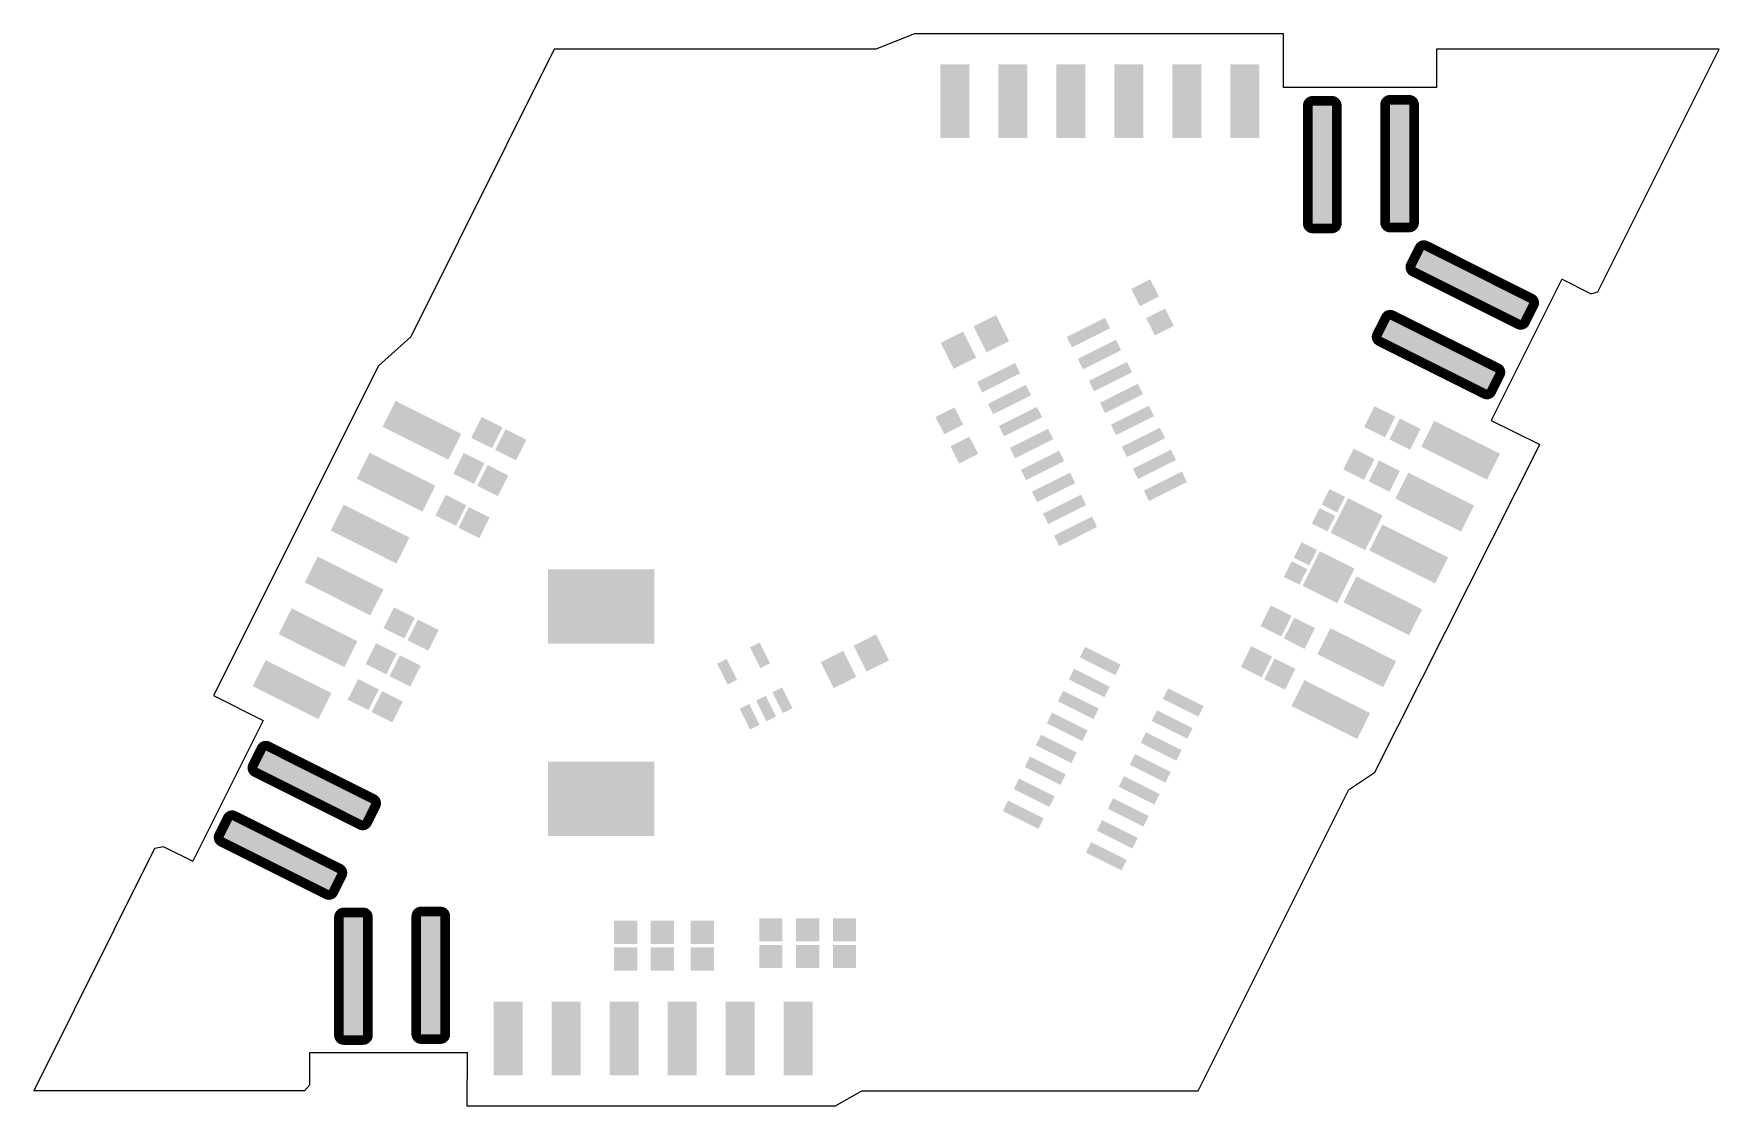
# Model space of a CAD drawing. Extents: x 0 to 87.2, y -0.8 to 54.7.
import ezdxf

# ---------------------------------------------------------------- set-up
doc = ezdxf.new("R2010")
doc.units = 0
doc.layers.add('32', color=253, linetype='CONTINUOUS')
doc.layers.add('46', color=140, linetype='CONTINUOUS')

# ---------------------------------------------------------------- blocks, each defined once
blk = doc.blocks.new('RECT')
blk.add_solid([(-0.5, -0.5), (0.5, -0.5), (-0.5, 0.5), (0.5, 0.5)])
blk = doc.blocks.new('RECT1136000X320000R50')
at = {"const_width": 0.5}
blk.add_lwpolyline([(3.3, -0.5), (3.3, 0.5, 0.4142), (3.05, 0.75), (-3.05, 0.75, 0.4142), (-3.3, 0.5), (-3.3, -0.5, 0.4142), (-3.05, -0.75), (3.05, -0.75, 0.4142)], format="xyb", close=True, dxfattribs=at)
blk.add_solid([(-3.0754, -0.5254), (3.0754, -0.5254), (-3.0754, 0.5254), (3.0754, 0.5254)])

msp = doc.modelspace()

# ---------------------------------------------------------------- linework, layer by layer
at = {"layer": '46'}
for p, q in [((45.575, 54.7), (43.575, 53.9)), ((64.6583, 54.7), (45.575, 54.7)), ((64.6583, 51.925), (64.6583, 54.7)), ((26.95, 53.9), (19.525, 39.025)), ((43.575, 53.9), (26.95, 53.9)), ((87.2, 53.9), (72.5675, 53.898)), ((72.5675, 53.9), (72.5675, 51.925)), ((80.925, 41.35), (87.2, 53.9)), ((72.5675, 51.925), (64.6583, 51.925)), ((79.05, 42), (75.4, 34.7)), ((80.55, 41.25), (79.05, 42)), ((80.55, 41.25), (80.925, 41.35)), ((19.525, 39.025), (17.85, 37.525)), ((17.85, 37.525), (9.325, 20.475)), ((75.4, 34.7), (77.925, 33.45)), ((69.375, 16.475), (77.925, 33.45)), ((9.325, 20.475), (11.9, 19.175)), ((11.9, 19.175), (8.25, 11.9)), ((69.375, 16.475), (68.025, 15.575)), ((60.25, 0.025), (68.025, 15.575)), ((6.275, 12.55), (0.025, 0.025)), ((6.75, 12.65), (6.275, 12.55)), ((6.75, 12.65), (8.25, 11.9)), ((14.2972, 0.3255), (14.2985, 2.0026)), ((14.2985, 2.0026), (22.4602, 1.9962)), ((22.4449, -0.7789), (22.4602, 1.9962)), ((14.031, 0.025), (0.025, 0.025)), ((14.2972, 0.3255), (14.031, 0.025)), ((41.4513, -0.7789), (42.8607, 0.025)), ((42.8607, 0.025), (60.25, 0.025)), ((41.4513, -0.7789), (22.4449, -0.7789))]:
    msp.add_line(p, q, dxfattribs=at)

# ---------------------------------------------------------------- block references
at = {"layer": '32'}
for p, xscale, yscale, rotation in [((47.6582, 51.2075), 1.5, 3.8, 180), ((50.6582, 51.2075), 1.5, 3.8, 180), ((53.6582, 51.2075), 1.5, 3.8, 180), ((56.6582, 51.2075), 1.5, 3.8, 180), ((59.6582, 51.2075), 1.5, 3.8, 180), ((62.6589, 51.2075), 1.5, 3.8, 180), ((49.5504, 39.1795), 1.3, 1.5, 206.6), ((47.8515, 38.3287), 1.3, 1.5, 206.6), ((54.5758, 39.2383), 0.6, 2.2, 296.6), ((55.1445, 38.1027), 0.6, 2.2, 296.6), ((49.9262, 36.9099), 0.6, 2.2, 296.6), ((55.7131, 36.9671), 0.6, 2.2, 296.6), ((50.4949, 35.7743), 0.6, 2.2, 296.6), ((56.2818, 35.8315), 0.6, 2.2, 296.6), ((20.1057, 34.1861), 1.5, 3.8, 243.4), ((23.4595, 34.0676), 1.1998, 1.1998, 153.4), ((51.0635, 34.6388), 0.6, 2.2, 296.6), ((56.8504, 34.696), 0.6, 2.2, 296.6), ((69.6386, 34.6264), 1.1998, 1.1998, 333.4), ((24.696, 33.4371), 1.1998, 1.1998, 153.4), ((51.6322, 33.5032), 0.6, 2.2, 296.6), ((57.4191, 33.5604), 0.6, 2.2, 296.6), ((70.9453, 33.9862), 1.1998, 1.1998, 333.4), ((73.8253, 33.1551), 1.5, 3.8, 63.4), ((52.2008, 32.3676), 0.6, 2.2, 296.6), ((57.9877, 32.4248), 0.6, 2.2, 296.6), ((68.5572, 32.43), 1.1998, 1.1998, 333.4), ((18.7621, 31.503), 1.5, 3.8, 243.4), ((22.5307, 32.2147), 1.1998, 1.1998, 153.4), ((23.7672, 31.5842), 1.1998, 1.1998, 153.4), ((69.8725, 31.8182), 1.1998, 1.1998, 333.4), ((52.7695, 31.232), 0.6, 2.2, 296.6), ((58.5564, 31.2892), 0.6, 2.2, 296.6), ((72.482, 30.4727), 1.5, 3.8, 63.4), ((21.6019, 30.0444), 1.1998, 1.1998, 153.4), ((53.3381, 30.0965), 0.6, 2.2, 296.6), ((67.2383, 30.5429), 0.8998, 0.8998, 333.4), ((68.4409, 29.3328), 2, 2, 333.4), ((17.4188, 28.8206), 1.5, 3.8, 243.4), ((22.7972, 29.4139), 1.1998, 1.1998, 153.4), ((53.9068, 28.9609), 0.6, 2.2, 296.6), ((66.7336, 29.5587), 0.8998, 0.8998, 333.4), ((71.1387, 27.7902), 1.5, 3.8, 63.4), ((65.7945, 27.7943), 0.8998, 0.8998, 333.4), ((66.9918, 26.5886), 2, 2, 333.4), ((16.0756, 26.1381), 1.5, 3.8, 243.4), ((65.2868, 26.804), 0.8998, 0.8998, 333.4), ((29.365, 25.0714), 3.85, 5.5, 270), ((69.7954, 25.1077), 1.5, 3.8, 63.4), ((14.7323, 23.4557), 1.5, 3.8, 243.4), ((18.9268, 24.2228), 1.1998, 1.1998, 153.4), ((64.2773, 24.3259), 1.1998, 1.1998, 333.4), ((65.484, 23.6856), 1.1998, 1.1998, 333.4), ((20.1634, 23.5923), 1.1998, 1.1998, 153.4), ((43.3461, 22.6665), 1.3, 1.5, 26.6), ((68.4522, 22.4253), 1.5, 3.8, 63.4), ((17.998, 22.37), 1.1998, 1.1998, 153.4), ((37.5869, 22.546), 0.55, 1.2, 206.6), ((41.6472, 21.8158), 1.3, 1.5, 26.6), ((55.1834, 22.2536), 2.0574, 0.6096, 153.4), ((63.2632, 22.2166), 1.1998, 1.1998, 333.4), ((13.389, 20.7732), 1.5, 3.8, 243.4), ((19.2346, 21.7395), 1.1998, 1.1998, 153.4), ((35.888, 21.6952), 0.55, 1.2, 206.6), ((54.6147, 21.118), 2.0574, 0.6096, 153.4), ((64.4699, 21.5764), 1.1998, 1.1998, 333.4), ((17.0692, 20.5171), 1.1998, 1.1998, 153.4), ((67.1086, 19.7422), 1.5, 3.8, 63.4), ((18.3058, 19.8866), 1.1998, 1.1998, 153.4), ((37.9017, 19.7958), 0.55, 1.2, 206.6), ((38.7511, 20.2212), 0.55, 1.2, 206.6), ((54.0461, 19.9825), 2.0574, 0.6096, 153.4), ((59.4759, 20.1041), 2.0574, 0.6096, 153.4), ((37.0522, 19.3704), 0.55, 1.2, 206.6), ((53.4774, 18.8469), 2.0574, 0.6096, 153.4), ((58.9072, 18.9685), 2.0574, 0.6096, 153.4), ((52.9088, 17.7113), 2.0574, 0.6096, 153.4), ((58.3386, 17.8329), 2.0574, 0.6096, 153.4), ((29.365, 15.1214), 3.85, 5.5, 270), ((52.3401, 16.5757), 2.0574, 0.6096, 153.4), ((57.7699, 16.6974), 2.0574, 0.6096, 153.4), ((51.7715, 15.4402), 2.0574, 0.6096, 153.4), ((57.2013, 15.5618), 2.0574, 0.6096, 153.4), ((51.2028, 14.3046), 2.0574, 0.6096, 153.4), ((56.6326, 14.4262), 2.0574, 0.6096, 153.4), ((56.0639, 13.2906), 2.0574, 0.6096, 153.4), ((55.4953, 12.1551), 2.0574, 0.6096, 153.4), ((30.6357, 8.2226), 1.1998, 1.1998, 90), ((32.5407, 8.2226), 1.1998, 1.1998, 90), ((34.6044, 8.2226), 1.1998, 1.1998, 90), ((38.1504, 8.3465), 1.1998, 1.1998, 90), ((40.0554, 8.3465), 1.1998, 1.1998, 90), ((41.9604, 8.3465), 1.1998, 1.1998, 90), ((30.6357, 6.8351), 1.1998, 1.1998, 270), ((32.5407, 6.8351), 1.1998, 1.1998, 270), ((34.6044, 6.8351), 1.1998, 1.1998, 270), ((38.1504, 6.9678), 1.1998, 1.1998, 270), ((40.0554, 6.9678), 1.1998, 1.1998, 270), ((41.9604, 6.9678), 1.1998, 1.1998, 270)]:
    msp.add_blockref('RECT', p, dxfattribs=dict(at, xscale=xscale, yscale=yscale, rotation=rotation))
for p, rotation in [((66.6675, 47.9282), 90), ((70.6675, 47.9782), 90), ((74.4257, 41.7007), 333.4), ((72.6794, 38.1017), 333.4), ((14.5354, 15.811), 153.4), ((12.7891, 12.212), 153.4), ((16.5617, 5.9491), 270), ((20.5617, 5.9991), 270)]:
    msp.add_blockref('RECT1136000X320000R50', p, dxfattribs=dict(at, rotation=rotation))
at = {"layer": '32', "yscale": 1.1}
for p, rotation in [((57.5032, 41.3028), 117), ((58.275, 39.788), 117), ((47.3813, 34.6775), 297), ((48.1531, 33.1627), 297)]:
    msp.add_blockref('RECT', p, dxfattribs=dict(at, rotation=rotation))
at = {"layer": '32', "xscale": 1.5, "yscale": 3.8}
for p in [(24.5652, 2.7263), (27.5659, 2.7263), (30.5659, 2.7263), (33.5659, 2.7263), (36.5659, 2.7263), (39.5659, 2.7263)]:
    msp.add_blockref('RECT', p, dxfattribs=at)

doc.saveas('drawing.dxf')
